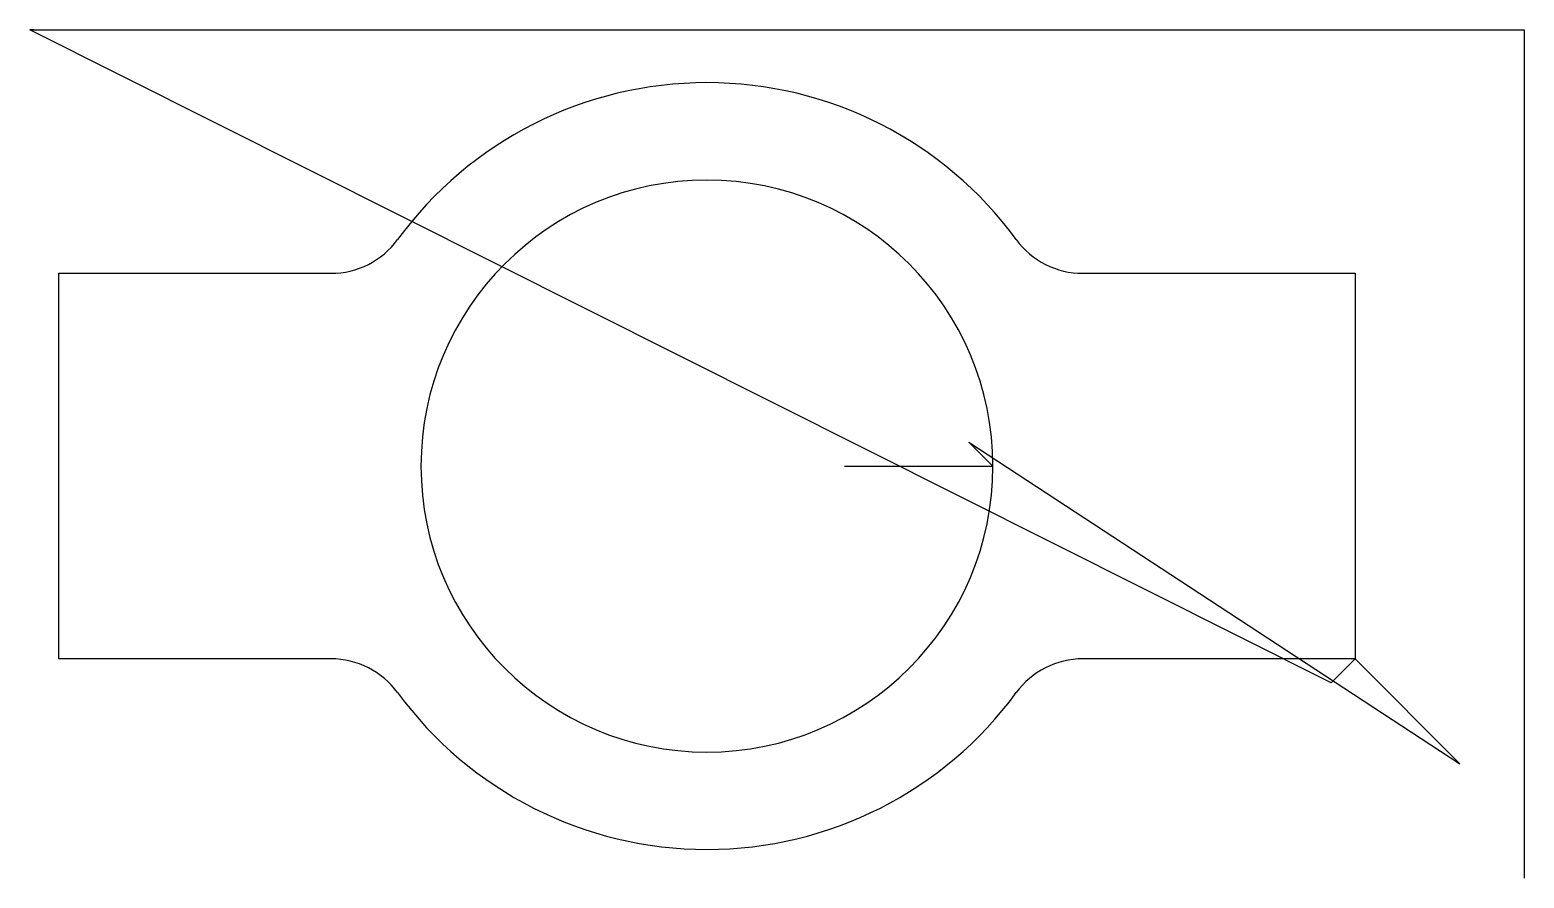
# Model space of a CAD drawing. Header units: metres. Extents: x 0 to 353, y 3 to 204.
import ezdxf

# ---------------------------------------------------------------- set-up
doc = ezdxf.new("R2010")
doc.units = ezdxf.units.M

msp = doc.modelspace()

# ---------------------------------------------------------------- linework, layer by layer
at = {"layer": 'TOOL_0'}
for p, q in [((307.159, 49.501), (0, 203.615)), ((0, 203.615), (1, 203.615)), ((1, 203.615), (0, 203.615)), ((0, 203.615), (1, 203.615)), ((1, 203.615), (352.705, 203.615)), ((352.705, 203.615), (352.705, 4.403)), ((6.816, 55.158), (6.816, 146.158)), ((6.816, 146.158), (71.075, 146.158)), ((248.557, 146.158), (312.816, 146.158)), ((312.816, 146.158), (312.816, 55.158)), ((227.316, 100.657), (221.659, 106.314)), ((221.659, 106.314), (337.564, 30.409)), ((192.316, 100.657), (227.316, 100.657)), ((71.075, 55.158), (6.816, 55.158)), ((312.816, 55.158), (248.557, 55.158)), ((312.816, 55.158), (307.159, 49.501)), ((337.564, 30.409), (312.816, 55.158)), ((352.705, 4.403), (352.705, 3.403))]:
    msp.add_line(p, q, dxfattribs=at)
for centre, radius, start, end in [((159.816, 100.658), 90.5, 36.22133, 143.77867), ((159.816, 100.657), 67.5, 0, 180), ((71.075, 165.658), 19.5, 270, 323.77712), ((248.557, 165.658), 19.5, 216.22288, 270), ((159.816, 100.657), 67.5, 180, 0), ((71.075, 35.658), 19.5, 36.22288, 90), ((248.557, 35.658), 19.5, 90, 143.77712), ((159.816, 100.658), 90.5, 216.22133, 323.77867)]:
    msp.add_arc(centre, radius, start, end, dxfattribs=at)

doc.saveas('drawing.dxf')
